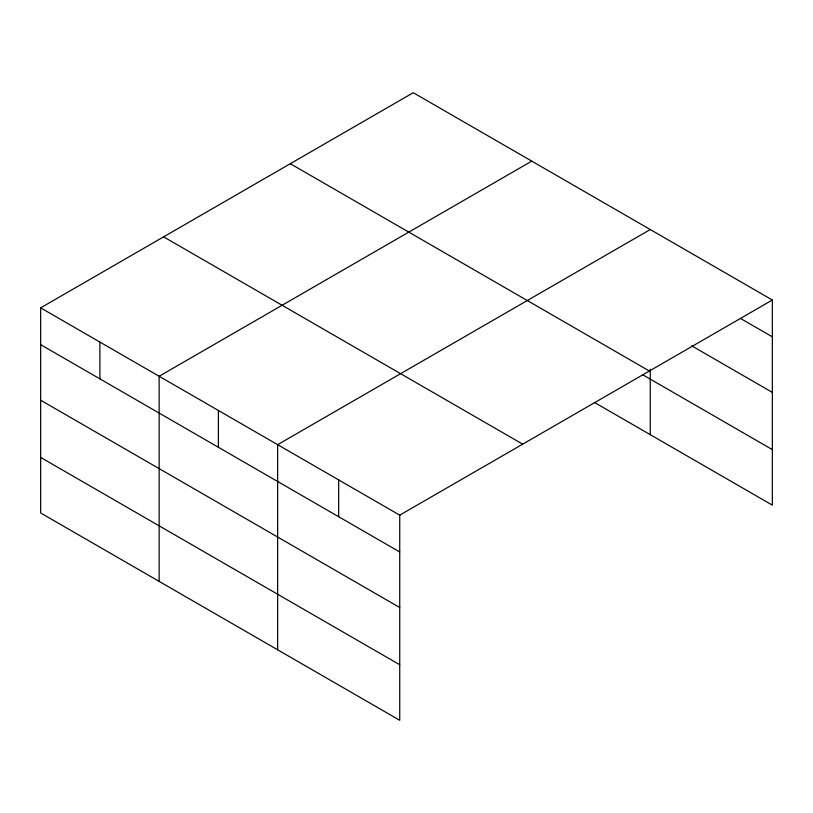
<?xml version="1.0" encoding="UTF-8"?>
<svg xmlns="http://www.w3.org/2000/svg" width="813" height="813" viewBox="0 0 813 813"><rect width="100%" height="100%" fill="white"/><g stroke="black" fill="none" stroke-linecap="round" stroke-linejoin="round"><path stroke-width="1.22" d="M594.303 402.364L772.35 505.147L772.35 300.027L413.268 92.712L40.65 307.853L40.65 512.973L399.732 720.288L399.732 515.157L40.65 307.853M531.763 161.126L159.145 376.256L159.145 581.386M650.268 229.54L277.639 444.67L277.639 649.8M399.732 515.157L772.35 300.027M740.734 318.594L772.35 336.846M691.69 345.82L772.35 392.384M290.302 163.708L649.384 371.023M642.585 374.691L772.35 449.609M163.616 236.857L522.698 444.172M40.65 344.661L399.732 551.976M40.65 400.209L399.732 607.514M40.65 457.424L399.732 664.739M650.268 369.173L650.268 434.67M338.686 479.914L338.686 516.733M218.392 410.463L218.392 447.282M99.897 342.06L99.897 378.868"/></g></svg>
